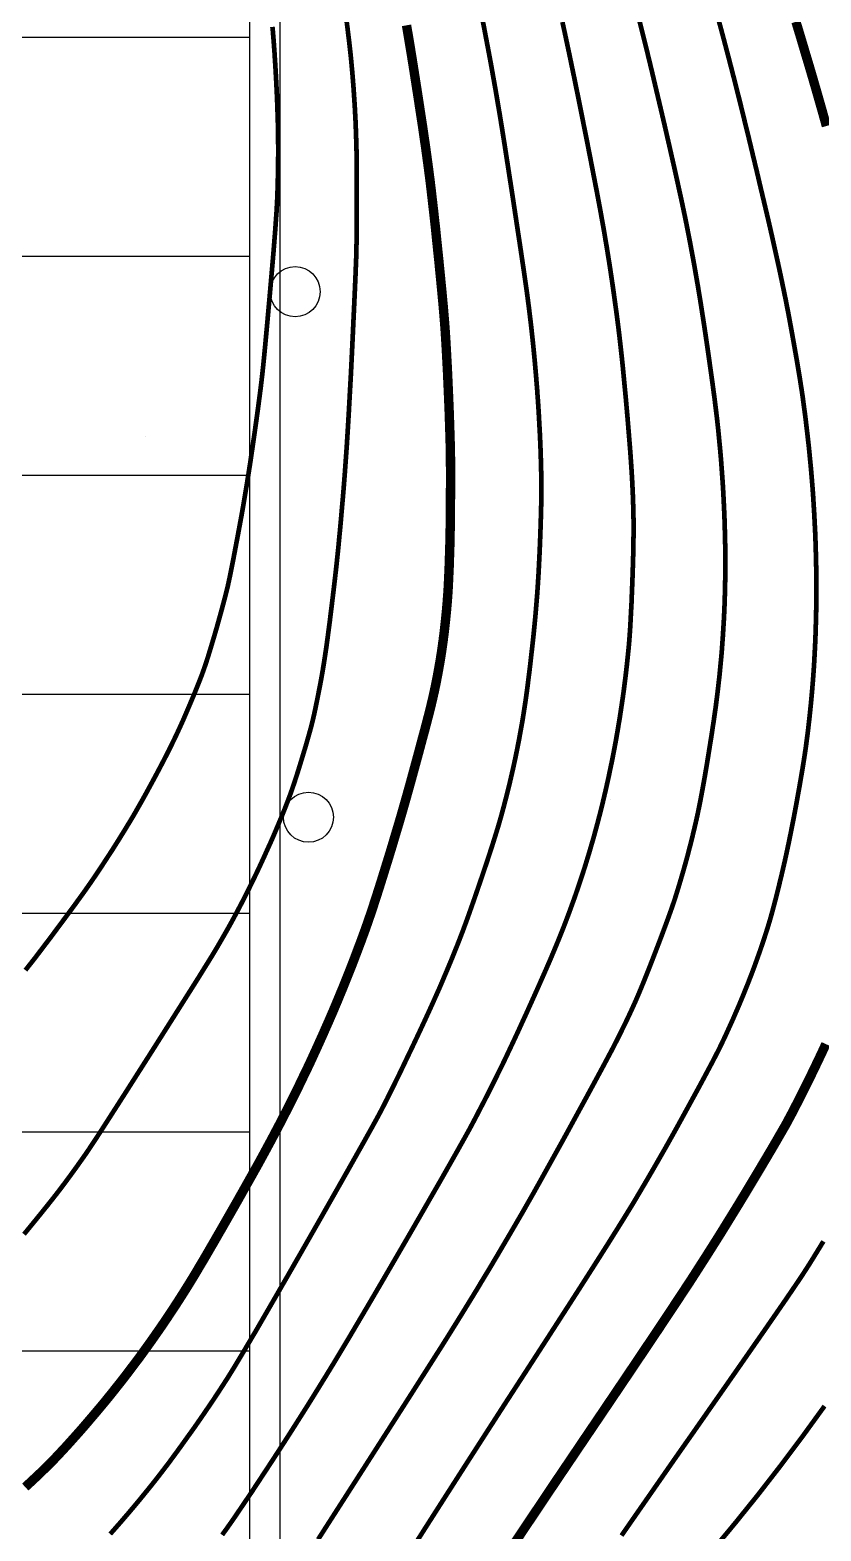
# Model space of a CAD drawing. Extents: x 36524600 to 36525730, y 2746759 to 2747713.
# Drawn here: x 36525143.26 to 36525155.9, y 2747296.35 to 2747320.34 of the extents above; entities that cross this region are included whole.
import ezdxf

# ---------------------------------------------------------------- set-up
doc = ezdxf.new("R2010")
doc.units = 0
doc.header["$LTSCALE"] = 1000
doc.header["$MEASUREMENT"] = 0
for name, color, linetype in [('DGX', 251, 'Continuous'), ('DMTZ', 3, 'Continuous'), ('PUB_TAB', 7, 'Continuous'), ('ZBTZ', 3, 'Continuous')]:
    doc.layers.add(name, color=color, linetype=linetype)
doc.linetypes.add('10421', pattern='A,2,[150,AAA.SHX,S=0.5,R=0,X=0,Y=0.5],1e-11', length=2)
doc.linetypes.add('1161', pattern='A,0,[149,AAA.SHX,S=0.15,R=0,X=0,Y=0],-1.6', length=1.6)

# ---------------------------------------------------------------- blocks, each defined once
blk = doc.blocks.new('dxt')
at = {"color": 253, "elevation": 205.975}
blk.add_lwpolyline([(36524871.752, 2747471.477), (36525147.251, 2747471.477), (36525147.251, 2747245.683), (36524871.752, 2747245.683)], close=True, dxfattribs=at)
at = {"layer": 'DGX', "color": 253, "linetype": 'Continuous', "flags": 128}
for points, const_width in [([(36525155.958, 2747298.347), (36525155.61, 2747297.867), (36525155.256, 2747297.395), (36525154.896, 2747296.931), (36525154.529, 2747296.476), (36525154.157, 2747296.028)], 0.075), ([(36525152.712, 2747296.277), (36525152.89, 2747296.534), (36525153.093, 2747296.826), (36525153.321, 2747297.154), (36525153.574, 2747297.518), (36525153.853, 2747297.916), (36525154.156, 2747298.35), (36525154.456, 2747298.779), (36525154.724, 2747299.164), (36525154.96, 2747299.503), (36525155.163, 2747299.796), (36525155.335, 2747300.045), (36525155.474, 2747300.249), (36525155.581, 2747300.408), (36525155.655, 2747300.521), (36525155.717, 2747300.618), (36525155.785, 2747300.727), (36525155.859, 2747300.848), (36525155.94, 2747300.98)], 0.075), ([(36525150.994, 2747296.142), (36525151.085, 2747296.28), (36525151.177, 2747296.419), (36525151.28, 2747296.572), (36525151.404, 2747296.757), (36525151.549, 2747296.974), (36525151.715, 2747297.221), (36525151.903, 2747297.499), (36525152.112, 2747297.809), (36525152.342, 2747298.149), (36525152.593, 2747298.521), (36525152.845, 2747298.895), (36525153.078, 2747299.242), (36525153.292, 2747299.561), (36525153.487, 2747299.854), (36525153.662, 2747300.119), (36525153.819, 2747300.357), (36525153.955, 2747300.569), (36525154.073, 2747300.753), (36525154.18, 2747300.922), (36525154.284, 2747301.087), (36525154.385, 2747301.25), (36525154.483, 2747301.409), (36525154.579, 2747301.565), (36525154.672, 2747301.718), (36525154.762, 2747301.867), (36525154.85, 2747302.014), (36525154.933, 2747302.153), (36525155.009, 2747302.281), (36525155.079, 2747302.399), (36525155.142, 2747302.506), (36525155.198, 2747302.602), (36525155.247, 2747302.688), (36525155.29, 2747302.762), (36525155.327, 2747302.826), (36525155.362, 2747302.889), (36525155.399, 2747302.959), (36525155.441, 2747303.037), (36525155.485, 2747303.122), (36525155.533, 2747303.216), (36525155.584, 2747303.317), (36525155.639, 2747303.426), (36525155.697, 2747303.542), (36525155.754, 2747303.659), (36525155.807, 2747303.769), (36525155.856, 2747303.871), (36525155.901, 2747303.966), (36525155.942, 2747304.053), (36525155.979, 2747304.134)], 0.15), ([(36525155.988, 2747318.81), (36525155.941, 2747318.978), (36525155.89, 2747319.159), (36525155.835, 2747319.351), (36525155.776, 2747319.554), (36525155.713, 2747319.769), (36525155.645, 2747319.996), (36525155.574, 2747320.235), (36525155.501, 2747320.476)], 0.15), ([(36525149.231, 2747295.855), (36525149.551, 2747296.36), (36525149.874, 2747296.866), (36525150.198, 2747297.372), (36525150.525, 2747297.881), (36525150.853, 2747298.39), (36525151.184, 2747298.9), (36525151.501, 2747299.39), (36525151.789, 2747299.836), (36525152.049, 2747300.24), (36525152.279, 2747300.6), (36525152.481, 2747300.918), (36525152.653, 2747301.192), (36525152.797, 2747301.424), (36525152.912, 2747301.612), (36525153.012, 2747301.781), (36525153.114, 2747301.954), (36525153.217, 2747302.131), (36525153.321, 2747302.312), (36525153.427, 2747302.497), (36525153.533, 2747302.686), (36525153.64, 2747302.879), (36525153.748, 2747303.076), (36525153.852, 2747303.266), (36525153.946, 2747303.438), (36525154.03, 2747303.594), (36525154.103, 2747303.731), (36525154.167, 2747303.851), (36525154.22, 2747303.954), (36525154.264, 2747304.039), (36525154.297, 2747304.107), (36525154.325, 2747304.165), (36525154.353, 2747304.224), (36525154.381, 2747304.283), (36525154.408, 2747304.343), (36525154.435, 2747304.402), (36525154.462, 2747304.462), (36525154.489, 2747304.521), (36525154.515, 2747304.581), (36525154.541, 2747304.641), (36525154.567, 2747304.701), (36525154.593, 2747304.761), (36525154.618, 2747304.821), (36525154.643, 2747304.881), (36525154.668, 2747304.942), (36525154.692, 2747305.002), (36525154.717, 2747305.063), (36525154.741, 2747305.123), (36525154.764, 2747305.184), (36525154.788, 2747305.245), (36525154.811, 2747305.306), (36525154.834, 2747305.367), (36525154.856, 2747305.428), (36525154.878, 2747305.49), (36525154.9, 2747305.551), (36525154.922, 2747305.613), (36525154.943, 2747305.674), (36525154.964, 2747305.736), (36525154.985, 2747305.798), (36525155.005, 2747305.86), (36525155.025, 2747305.922), (36525155.045, 2747305.984), (36525155.064, 2747306.047), (36525155.084, 2747306.113), (36525155.105, 2747306.187), (36525155.128, 2747306.27), (36525155.152, 2747306.361), (36525155.178, 2747306.459), (36525155.205, 2747306.566), (36525155.233, 2747306.681), (36525155.263, 2747306.803), (36525155.293, 2747306.932), (36525155.324, 2747307.066), (36525155.354, 2747307.203), (36525155.384, 2747307.345), (36525155.414, 2747307.491), (36525155.444, 2747307.642), (36525155.474, 2747307.796), (36525155.504, 2747307.956), (36525155.532, 2747308.113), (36525155.559, 2747308.262), (36525155.583, 2747308.403), (36525155.606, 2747308.537), (36525155.626, 2747308.662), (36525155.644, 2747308.779), (36525155.66, 2747308.888), (36525155.673, 2747308.99), (36525155.686, 2747309.087), (36525155.698, 2747309.184), (36525155.709, 2747309.282), (36525155.72, 2747309.379), (36525155.73, 2747309.477), (36525155.74, 2747309.574), (36525155.749, 2747309.672), (36525155.758, 2747309.769), (36525155.766, 2747309.867), (36525155.774, 2747309.965), (36525155.781, 2747310.063), (36525155.788, 2747310.161), (36525155.794, 2747310.258), (36525155.799, 2747310.356), (36525155.804, 2747310.454), (36525155.809, 2747310.552), (36525155.813, 2747310.65), (36525155.816, 2747310.748), (36525155.819, 2747310.846), (36525155.822, 2747310.945), (36525155.824, 2747311.043), (36525155.825, 2747311.141), (36525155.826, 2747311.24), (36525155.827, 2747311.338), (36525155.827, 2747311.436), (36525155.827, 2747311.535), (36525155.826, 2747311.633), (36525155.825, 2747311.731), (36525155.823, 2747311.83), (36525155.821, 2747311.928), (36525155.818, 2747312.026), (36525155.815, 2747312.124), (36525155.812, 2747312.222), (36525155.808, 2747312.32), (36525155.803, 2747312.418), (36525155.798, 2747312.516), (36525155.793, 2747312.614), (36525155.787, 2747312.712), (36525155.781, 2747312.809), (36525155.775, 2747312.907), (36525155.768, 2747313.005), (36525155.76, 2747313.103), (36525155.752, 2747313.201), (36525155.744, 2747313.298), (36525155.735, 2747313.396), (36525155.725, 2747313.494), (36525155.716, 2747313.591), (36525155.706, 2747313.689), (36525155.695, 2747313.786), (36525155.684, 2747313.884), (36525155.672, 2747313.981), (36525155.661, 2747314.079), (36525155.649, 2747314.176), (36525155.636, 2747314.273), (36525155.623, 2747314.37), (36525155.61, 2747314.468), (36525155.595, 2747314.571), (36525155.577, 2747314.686), (36525155.557, 2747314.813), (36525155.534, 2747314.952), (36525155.508, 2747315.104), (36525155.479, 2747315.267), (36525155.448, 2747315.442), (36525155.414, 2747315.629), (36525155.377, 2747315.828), (36525155.336, 2747316.038), (36525155.29, 2747316.26), (36525155.241, 2747316.494), (36525155.187, 2747316.739), (36525155.13, 2747316.996), (36525155.069, 2747317.264), (36525155.003, 2747317.544), (36525154.937, 2747317.821), (36525154.876, 2747318.082), (36525154.817, 2747318.326), (36525154.763, 2747318.553), (36525154.712, 2747318.763), (36525154.664, 2747318.956), (36525154.621, 2747319.133), (36525154.581, 2747319.293), (36525154.543, 2747319.444), (36525154.504, 2747319.596), (36525154.465, 2747319.747), (36525154.426, 2747319.898), (36525154.386, 2747320.049), (36525154.346, 2747320.201), (36525154.306, 2747320.351), (36525154.265, 2747320.502)], 0.075), ([(36525147.861, 2747296.215), (36525148.201, 2747296.745), (36525148.543, 2747297.278), (36525148.849, 2747297.756), (36525149.12, 2747298.179), (36525149.356, 2747298.548), (36525149.556, 2747298.862), (36525149.721, 2747299.121), (36525149.851, 2747299.325), (36525149.945, 2747299.475), (36525150.021, 2747299.597), (36525150.097, 2747299.719), (36525150.173, 2747299.842), (36525150.248, 2747299.964), (36525150.324, 2747300.087), (36525150.399, 2747300.21), (36525150.473, 2747300.334), (36525150.548, 2747300.457), (36525150.622, 2747300.58), (36525150.696, 2747300.704), (36525150.769, 2747300.828), (36525150.842, 2747300.952), (36525150.915, 2747301.076), (36525150.988, 2747301.201), (36525151.06, 2747301.325), (36525151.133, 2747301.45), (36525151.208, 2747301.582), (36525151.291, 2747301.727), (36525151.38, 2747301.886), (36525151.477, 2747302.06), (36525151.581, 2747302.247), (36525151.692, 2747302.447), (36525151.811, 2747302.662), (36525151.936, 2747302.891), (36525152.059, 2747303.116), (36525152.171, 2747303.321), (36525152.271, 2747303.505), (36525152.36, 2747303.67), (36525152.437, 2747303.813), (36525152.503, 2747303.937), (36525152.558, 2747304.04), (36525152.601, 2747304.123), (36525152.638, 2747304.196), (36525152.675, 2747304.269), (36525152.711, 2747304.342), (36525152.747, 2747304.416), (36525152.783, 2747304.489), (36525152.818, 2747304.563), (36525152.853, 2747304.637), (36525152.887, 2747304.711), (36525152.923, 2747304.79), (36525152.962, 2747304.879), (36525153.004, 2747304.978), (36525153.049, 2747305.087), (36525153.097, 2747305.205), (36525153.148, 2747305.333), (36525153.202, 2747305.471), (36525153.259, 2747305.619), (36525153.316, 2747305.767), (36525153.368, 2747305.905), (36525153.416, 2747306.034), (36525153.46, 2747306.154), (36525153.5, 2747306.265), (36525153.535, 2747306.366), (36525153.566, 2747306.458), (36525153.592, 2747306.541), (36525153.616, 2747306.619), (36525153.64, 2747306.697), (36525153.663, 2747306.776), (36525153.686, 2747306.854), (36525153.709, 2747306.933), (36525153.731, 2747307.012), (36525153.753, 2747307.09), (36525153.774, 2747307.169), (36525153.794, 2747307.248), (36525153.815, 2747307.328), (36525153.835, 2747307.407), (36525153.854, 2747307.486), (36525153.873, 2747307.566), (36525153.892, 2747307.645), (36525153.91, 2747307.725), (36525153.928, 2747307.805), (36525153.945, 2747307.889), (36525153.964, 2747307.98), (36525153.983, 2747308.08), (36525154.003, 2747308.187), (36525154.024, 2747308.302), (36525154.046, 2747308.425), (36525154.068, 2747308.555), (36525154.091, 2747308.694), (36525154.113, 2747308.832), (36525154.134, 2747308.963), (36525154.154, 2747309.087), (36525154.171, 2747309.203), (36525154.188, 2747309.312), (36525154.202, 2747309.414), (36525154.216, 2747309.508), (36525154.227, 2747309.595), (36525154.238, 2747309.678), (36525154.248, 2747309.761), (36525154.258, 2747309.844), (36525154.267, 2747309.927), (36525154.277, 2747310.01), (36525154.285, 2747310.093), (36525154.293, 2747310.177), (36525154.301, 2747310.26), (36525154.309, 2747310.343), (36525154.316, 2747310.427), (36525154.322, 2747310.51), (36525154.328, 2747310.594), (36525154.334, 2747310.677), (36525154.339, 2747310.761), (36525154.344, 2747310.844), (36525154.349, 2747310.928), (36525154.353, 2747311.011), (36525154.357, 2747311.095), (36525154.36, 2747311.179), (36525154.363, 2747311.262), (36525154.365, 2747311.346), (36525154.367, 2747311.43), (36525154.369, 2747311.513), (36525154.37, 2747311.597), (36525154.371, 2747311.681), (36525154.371, 2747311.764), (36525154.371, 2747311.848), (36525154.371, 2747311.932), (36525154.371, 2747312.015), (36525154.37, 2747312.099), (36525154.368, 2747312.183), (36525154.366, 2747312.267), (36525154.364, 2747312.35), (36525154.362, 2747312.434), (36525154.359, 2747312.518), (36525154.356, 2747312.601), (36525154.352, 2747312.685), (36525154.348, 2747312.769), (36525154.344, 2747312.852), (36525154.34, 2747312.936), (36525154.335, 2747313.02), (36525154.33, 2747313.103), (36525154.324, 2747313.187), (36525154.318, 2747313.27), (36525154.312, 2747313.354), (36525154.306, 2747313.437), (36525154.299, 2747313.521), (36525154.292, 2747313.604), (36525154.284, 2747313.688), (36525154.276, 2747313.771), (36525154.268, 2747313.854), (36525154.26, 2747313.938), (36525154.251, 2747314.021), (36525154.242, 2747314.104), (36525154.232, 2747314.188), (36525154.222, 2747314.271), (36525154.211, 2747314.359), (36525154.199, 2747314.458), (36525154.184, 2747314.567), (36525154.168, 2747314.686), (36525154.15, 2747314.816), (36525154.13, 2747314.956), (36525154.109, 2747315.106), (36525154.086, 2747315.267), (36525154.062, 2747315.43), (36525154.039, 2747315.585), (36525154.016, 2747315.734), (36525153.994, 2747315.875), (36525153.973, 2747316.01), (36525153.952, 2747316.137), (36525153.932, 2747316.258), (36525153.912, 2747316.372), (36525153.893, 2747316.482), (36525153.874, 2747316.592), (36525153.854, 2747316.702), (36525153.833, 2747316.812), (36525153.813, 2747316.921), (36525153.792, 2747317.031), (36525153.77, 2747317.141), (36525153.749, 2747317.251), (36525153.725, 2747317.368), (36525153.697, 2747317.5), (36525153.666, 2747317.647), (36525153.63, 2747317.809), (36525153.591, 2747317.987), (36525153.548, 2747318.179), (36525153.501, 2747318.386), (36525153.45, 2747318.609), (36525153.398, 2747318.835), (36525153.347, 2747319.053), (36525153.297, 2747319.264), (36525153.249, 2747319.467), (36525153.203, 2747319.663), (36525153.158, 2747319.85), (36525153.114, 2747320.031), (36525153.071, 2747320.203), (36525153.029, 2747320.372), (36525152.987, 2747320.54)], 0.075), ([(36525146.327, 2747296.287), (36525146.395, 2747296.381), (36525146.455, 2747296.466), (36525146.514, 2747296.551), (36525146.58, 2747296.648), (36525146.653, 2747296.756), (36525146.733, 2747296.874), (36525146.82, 2747297.004), (36525146.913, 2747297.146), (36525147.013, 2747297.298), (36525147.12, 2747297.461), (36525147.23, 2747297.63), (36525147.339, 2747297.799), (36525147.447, 2747297.968), (36525147.555, 2747298.138), (36525147.662, 2747298.307), (36525147.769, 2747298.477), (36525147.874, 2747298.647), (36525147.979, 2747298.817), (36525148.091, 2747299), (36525148.216, 2747299.208), (36525148.356, 2747299.441), (36525148.509, 2747299.7), (36525148.677, 2747299.984), (36525148.858, 2747300.293), (36525149.053, 2747300.628), (36525149.263, 2747300.989), (36525149.469, 2747301.345), (36525149.654, 2747301.667), (36525149.82, 2747301.955), (36525149.965, 2747302.21), (36525150.09, 2747302.431), (36525150.195, 2747302.618), (36525150.28, 2747302.771), (36525150.344, 2747302.891), (36525150.398, 2747302.994), (36525150.451, 2747303.097), (36525150.505, 2747303.2), (36525150.558, 2747303.303), (36525150.61, 2747303.407), (36525150.662, 2747303.511), (36525150.714, 2747303.615), (36525150.765, 2747303.719), (36525150.818, 2747303.826), (36525150.873, 2747303.941), (36525150.93, 2747304.062), (36525150.99, 2747304.189), (36525151.053, 2747304.324), (36525151.117, 2747304.465), (36525151.185, 2747304.612), (36525151.255, 2747304.767), (36525151.324, 2747304.92), (36525151.388, 2747305.063), (36525151.447, 2747305.197), (36525151.502, 2747305.321), (36525151.552, 2747305.436), (36525151.597, 2747305.541), (36525151.637, 2747305.636), (36525151.673, 2747305.722), (36525151.706, 2747305.803), (36525151.739, 2747305.884), (36525151.771, 2747305.965), (36525151.803, 2747306.047), (36525151.834, 2747306.128), (36525151.865, 2747306.21), (36525151.895, 2747306.292), (36525151.925, 2747306.374), (36525151.955, 2747306.457), (36525151.984, 2747306.539), (36525152.012, 2747306.622), (36525152.04, 2747306.705), (36525152.068, 2747306.788), (36525152.095, 2747306.871), (36525152.122, 2747306.954), (36525152.148, 2747307.038), (36525152.173, 2747307.121), (36525152.199, 2747307.205), (36525152.223, 2747307.289), (36525152.248, 2747307.373), (36525152.272, 2747307.457), (36525152.295, 2747307.542), (36525152.318, 2747307.626), (36525152.34, 2747307.711), (36525152.362, 2747307.795), (36525152.384, 2747307.88), (36525152.405, 2747307.965), (36525152.425, 2747308.05), (36525152.445, 2747308.135), (36525152.465, 2747308.22), (36525152.484, 2747308.306), (36525152.503, 2747308.391), (36525152.521, 2747308.477), (36525152.539, 2747308.563), (36525152.557, 2747308.648), (36525152.574, 2747308.734), (36525152.591, 2747308.82), (36525152.607, 2747308.906), (36525152.623, 2747308.992), (36525152.638, 2747309.078), (36525152.653, 2747309.165), (36525152.667, 2747309.251), (36525152.682, 2747309.337), (36525152.695, 2747309.424), (36525152.708, 2747309.51), (36525152.721, 2747309.597), (36525152.734, 2747309.684), (36525152.746, 2747309.77), (36525152.757, 2747309.857), (36525152.768, 2747309.944), (36525152.779, 2747310.031), (36525152.789, 2747310.118), (36525152.799, 2747310.205), (36525152.808, 2747310.292), (36525152.817, 2747310.379), (36525152.826, 2747310.466), (36525152.834, 2747310.558), (36525152.842, 2747310.662), (36525152.85, 2747310.777), (36525152.857, 2747310.903), (36525152.864, 2747311.04), (36525152.872, 2747311.187), (36525152.878, 2747311.346), (36525152.885, 2747311.516), (36525152.891, 2747311.686), (36525152.896, 2747311.845), (36525152.9, 2747311.993), (36525152.902, 2747312.13), (36525152.904, 2747312.256), (36525152.905, 2747312.371), (36525152.905, 2747312.476), (36525152.903, 2747312.569), (36525152.901, 2747312.656), (36525152.899, 2747312.744), (36525152.896, 2747312.832), (36525152.893, 2747312.919), (36525152.889, 2747313.007), (36525152.885, 2747313.094), (36525152.88, 2747313.182), (36525152.875, 2747313.269), (36525152.869, 2747313.362), (36525152.862, 2747313.466), (36525152.854, 2747313.581), (36525152.844, 2747313.707), (36525152.833, 2747313.843), (36525152.821, 2747313.99), (36525152.808, 2747314.149), (36525152.793, 2747314.318), (36525152.778, 2747314.488), (36525152.762, 2747314.652), (36525152.747, 2747314.808), (36525152.733, 2747314.957), (36525152.718, 2747315.099), (36525152.703, 2747315.233), (36525152.689, 2747315.36), (36525152.675, 2747315.48), (36525152.661, 2747315.596), (36525152.646, 2747315.712), (36525152.631, 2747315.828), (36525152.615, 2747315.943), (36525152.599, 2747316.059), (36525152.583, 2747316.175), (36525152.566, 2747316.291), (36525152.549, 2747316.406), (36525152.532, 2747316.522), (36525152.514, 2747316.637), (36525152.495, 2747316.753), (36525152.477, 2747316.868), (36525152.457, 2747316.983), (36525152.438, 2747317.099), (36525152.418, 2747317.214), (36525152.397, 2747317.329), (36525152.375, 2747317.453), (36525152.348, 2747317.596), (36525152.318, 2747317.757), (36525152.283, 2747317.936), (36525152.245, 2747318.133), (36525152.203, 2747318.349), (36525152.157, 2747318.584), (36525152.106, 2747318.837), (36525152.056, 2747319.091), (36525152.007, 2747319.332), (36525151.961, 2747319.558), (36525151.917, 2747319.77), (36525151.876, 2747319.967), (36525151.837, 2747320.15), (36525151.801, 2747320.319), (36525151.767, 2747320.473)], 0.075), ([(36525144.538, 2747296.301), (36525144.572, 2747296.34), (36525144.61, 2747296.383), (36525144.652, 2747296.431), (36525144.696, 2747296.481), (36525144.739, 2747296.531), (36525144.783, 2747296.582), (36525144.826, 2747296.632), (36525144.869, 2747296.683), (36525144.912, 2747296.734), (36525144.955, 2747296.785), (36525144.997, 2747296.836), (36525145.039, 2747296.887), (36525145.081, 2747296.939), (36525145.123, 2747296.99), (36525145.165, 2747297.042), (36525145.207, 2747297.094), (36525145.248, 2747297.146), (36525145.289, 2747297.198), (36525145.33, 2747297.251), (36525145.373, 2747297.307), (36525145.421, 2747297.37), (36525145.474, 2747297.439), (36525145.53, 2747297.516), (36525145.592, 2747297.6), (36525145.658, 2747297.691), (36525145.728, 2747297.789), (36525145.803, 2747297.893), (36525145.881, 2747298.002), (36525145.957, 2747298.111), (36525146.032, 2747298.22), (36525146.107, 2747298.33), (36525146.182, 2747298.44), (36525146.255, 2747298.551), (36525146.328, 2747298.663), (36525146.4, 2747298.774), (36525146.483, 2747298.907), (36525146.588, 2747299.08), (36525146.716, 2747299.295), (36525146.867, 2747299.55), (36525147.039, 2747299.847), (36525147.234, 2747300.184), (36525147.452, 2747300.563), (36525147.692, 2747300.982), (36525147.93, 2747301.399), (36525148.142, 2747301.772), (36525148.328, 2747302.1), (36525148.488, 2747302.384), (36525148.622, 2747302.622), (36525148.73, 2747302.816), (36525148.812, 2747302.965), (36525148.868, 2747303.07), (36525148.913, 2747303.157), (36525148.963, 2747303.255), (36525149.017, 2747303.364), (36525149.076, 2747303.483), (36525149.14, 2747303.613), (36525149.208, 2747303.754), (36525149.28, 2747303.905), (36525149.358, 2747304.067), (36525149.435, 2747304.23), (36525149.507, 2747304.383), (36525149.574, 2747304.527), (36525149.636, 2747304.662), (36525149.693, 2747304.787), (36525149.745, 2747304.904), (36525149.793, 2747305.01), (36525149.835, 2747305.108), (36525149.874, 2747305.2), (36525149.912, 2747305.29), (36525149.949, 2747305.378), (36525149.985, 2747305.464), (36525150.02, 2747305.549), (36525150.053, 2747305.632), (36525150.086, 2747305.713), (36525150.117, 2747305.793), (36525150.149, 2747305.876), (36525150.185, 2747305.97), (36525150.223, 2747306.073), (36525150.264, 2747306.187), (36525150.308, 2747306.311), (36525150.355, 2747306.445), (36525150.405, 2747306.59), (36525150.458, 2747306.744), (36525150.51, 2747306.898), (36525150.559, 2747307.043), (36525150.603, 2747307.178), (36525150.644, 2747307.303), (36525150.68, 2747307.418), (36525150.713, 2747307.524), (36525150.742, 2747307.619), (36525150.767, 2747307.705), (36525150.79, 2747307.786), (36525150.812, 2747307.867), (36525150.834, 2747307.948), (36525150.855, 2747308.03), (36525150.876, 2747308.111), (36525150.897, 2747308.193), (36525150.917, 2747308.274), (36525150.936, 2747308.356), (36525150.955, 2747308.438), (36525150.974, 2747308.52), (36525150.992, 2747308.602), (36525151.01, 2747308.684), (36525151.027, 2747308.767), (36525151.044, 2747308.849), (36525151.06, 2747308.932), (36525151.076, 2747309.014), (36525151.091, 2747309.097), (36525151.106, 2747309.18), (36525151.121, 2747309.262), (36525151.135, 2747309.345), (36525151.148, 2747309.428), (36525151.161, 2747309.511), (36525151.174, 2747309.595), (36525151.186, 2747309.678), (36525151.198, 2747309.766), (36525151.211, 2747309.863), (36525151.224, 2747309.971), (36525151.239, 2747310.087), (36525151.254, 2747310.213), (36525151.269, 2747310.349), (36525151.286, 2747310.494), (36525151.303, 2747310.649), (36525151.319, 2747310.81), (36525151.335, 2747310.974), (36525151.349, 2747311.142), (36525151.363, 2747311.312), (36525151.375, 2747311.485), (36525151.386, 2747311.662), (36525151.395, 2747311.841), (36525151.404, 2747312.024), (36525151.411, 2747312.202), (36525151.417, 2747312.369), (36525151.422, 2747312.525), (36525151.426, 2747312.669), (36525151.429, 2747312.801), (36525151.431, 2747312.922), (36525151.431, 2747313.031), (36525151.43, 2747313.129), (36525151.429, 2747313.221), (36525151.427, 2747313.314), (36525151.425, 2747313.406), (36525151.422, 2747313.498), (36525151.419, 2747313.59), (36525151.416, 2747313.682), (36525151.412, 2747313.774), (36525151.408, 2747313.867), (36525151.403, 2747313.959), (36525151.398, 2747314.051), (36525151.393, 2747314.143), (36525151.388, 2747314.235), (36525151.382, 2747314.327), (36525151.376, 2747314.419), (36525151.369, 2747314.511), (36525151.363, 2747314.603), (36525151.355, 2747314.695), (36525151.348, 2747314.787), (36525151.34, 2747314.879), (36525151.332, 2747314.971), (36525151.324, 2747315.063), (36525151.315, 2747315.155), (36525151.306, 2747315.246), (36525151.297, 2747315.338), (36525151.287, 2747315.43), (36525151.277, 2747315.522), (36525151.267, 2747315.613), (36525151.256, 2747315.705), (36525151.245, 2747315.796), (36525151.234, 2747315.888), (36525151.222, 2747315.98), (36525151.21, 2747316.071), (36525151.196, 2747316.176), (36525151.177, 2747316.309), (36525151.154, 2747316.47), (36525151.126, 2747316.658), (36525151.094, 2747316.873), (36525151.057, 2747317.116), (36525151.016, 2747317.387), (36525150.971, 2747317.686), (36525150.924, 2747317.988), (36525150.88, 2747318.272), (36525150.839, 2747318.536), (36525150.8, 2747318.781), (36525150.763, 2747319.007), (36525150.728, 2747319.213), (36525150.696, 2747319.401), (36525150.666, 2747319.569), (36525150.638, 2747319.727), (36525150.609, 2747319.886), (36525150.579, 2747320.044), (36525150.549, 2747320.202), (36525150.519, 2747320.361), (36525150.488, 2747320.519)], 0.075), ([(36525143.179, 2747297.052), (36525143.238, 2747297.106), (36525143.297, 2747297.161), (36525143.356, 2747297.216), (36525143.415, 2747297.272), (36525143.472, 2747297.328), (36525143.53, 2747297.385), (36525143.588, 2747297.443), (36525143.649, 2747297.505), (36525143.711, 2747297.57), (36525143.775, 2747297.639), (36525143.842, 2747297.711), (36525143.91, 2747297.787), (36525143.981, 2747297.866), (36525144.054, 2747297.948), (36525144.127, 2747298.032), (36525144.198, 2747298.115), (36525144.267, 2747298.196), (36525144.335, 2747298.276), (36525144.401, 2747298.355), (36525144.466, 2747298.433), (36525144.528, 2747298.51), (36525144.589, 2747298.586), (36525144.649, 2747298.662), (36525144.709, 2747298.737), (36525144.768, 2747298.813), (36525144.827, 2747298.89), (36525144.885, 2747298.967), (36525144.943, 2747299.044), (36525145.001, 2747299.121), (36525145.058, 2747299.199), (36525145.114, 2747299.277), (36525145.17, 2747299.355), (36525145.226, 2747299.434), (36525145.281, 2747299.513), (36525145.336, 2747299.592), (36525145.391, 2747299.672), (36525145.445, 2747299.752), (36525145.498, 2747299.832), (36525145.551, 2747299.912), (36525145.604, 2747299.993), (36525145.656, 2747300.074), (36525145.708, 2747300.156), (36525145.759, 2747300.237), (36525145.81, 2747300.319), (36525145.86, 2747300.401), (36525145.91, 2747300.484), (36525145.961, 2747300.57), (36525146.017, 2747300.664), (36525146.077, 2747300.766), (36525146.14, 2747300.875), (36525146.208, 2747300.991), (36525146.279, 2747301.115), (36525146.355, 2747301.247), (36525146.434, 2747301.386), (36525146.514, 2747301.525), (36525146.589, 2747301.657), (36525146.66, 2747301.783), (36525146.727, 2747301.902), (36525146.79, 2747302.014), (36525146.849, 2747302.119), (36525146.904, 2747302.217), (36525146.954, 2747302.309), (36525147.002, 2747302.397), (36525147.05, 2747302.486), (36525147.098, 2747302.574), (36525147.145, 2747302.663), (36525147.192, 2747302.752), (36525147.239, 2747302.841), (36525147.285, 2747302.93), (36525147.331, 2747303.02), (36525147.377, 2747303.109), (36525147.422, 2747303.199), (36525147.467, 2747303.289), (36525147.512, 2747303.379), (36525147.556, 2747303.469), (36525147.6, 2747303.56), (36525147.643, 2747303.651), (36525147.687, 2747303.741), (36525147.73, 2747303.832), (36525147.772, 2747303.923), (36525147.814, 2747304.015), (36525147.856, 2747304.106), (36525147.897, 2747304.198), (36525147.939, 2747304.29), (36525147.979, 2747304.382), (36525148.02, 2747304.474), (36525148.06, 2747304.566), (36525148.1, 2747304.658), (36525148.139, 2747304.751), (36525148.178, 2747304.843), (36525148.216, 2747304.936), (36525148.255, 2747305.029), (36525148.292, 2747305.122), (36525148.33, 2747305.216), (36525148.367, 2747305.309), (36525148.404, 2747305.403), (36525148.44, 2747305.497), (36525148.476, 2747305.591), (36525148.511, 2747305.685), (36525148.547, 2747305.779), (36525148.581, 2747305.873), (36525148.616, 2747305.968), (36525148.651, 2747306.068), (36525148.69, 2747306.181), (36525148.732, 2747306.306), (36525148.777, 2747306.444), (36525148.825, 2747306.593), (36525148.876, 2747306.755), (36525148.93, 2747306.929), (36525148.988, 2747307.115), (36525149.046, 2747307.306), (36525149.102, 2747307.495), (36525149.158, 2747307.682), (36525149.212, 2747307.867), (36525149.264, 2747308.05), (36525149.315, 2747308.231), (36525149.364, 2747308.409), (36525149.412, 2747308.586), (36525149.458, 2747308.753), (36525149.498, 2747308.904), (36525149.534, 2747309.038), (36525149.566, 2747309.156), (36525149.593, 2747309.258), (36525149.615, 2747309.343), (36525149.633, 2747309.412), (36525149.646, 2747309.464), (36525149.657, 2747309.508), (36525149.668, 2747309.552), (36525149.678, 2747309.597), (36525149.689, 2747309.641), (36525149.699, 2747309.685), (36525149.709, 2747309.73), (36525149.719, 2747309.774), (36525149.728, 2747309.819), (36525149.738, 2747309.863), (36525149.747, 2747309.908), (36525149.756, 2747309.952), (36525149.764, 2747309.997), (36525149.773, 2747310.042), (36525149.781, 2747310.087), (36525149.789, 2747310.131), (36525149.797, 2747310.176), (36525149.805, 2747310.221), (36525149.813, 2747310.266), (36525149.82, 2747310.311), (36525149.827, 2747310.356), (36525149.834, 2747310.401), (36525149.841, 2747310.446), (36525149.847, 2747310.491), (36525149.853, 2747310.536), (36525149.86, 2747310.581), (36525149.865, 2747310.626), (36525149.871, 2747310.671), (36525149.877, 2747310.717), (36525149.882, 2747310.762), (36525149.887, 2747310.807), (36525149.892, 2747310.852), (36525149.897, 2747310.898), (36525149.902, 2747310.943), (36525149.906, 2747310.988), (36525149.911, 2747311.034), (36525149.915, 2747311.079), (36525149.919, 2747311.124), (36525149.923, 2747311.17), (36525149.927, 2747311.215), (36525149.93, 2747311.261), (36525149.934, 2747311.309), (36525149.937, 2747311.363), (36525149.941, 2747311.422), (36525149.944, 2747311.488), (36525149.948, 2747311.559), (36525149.951, 2747311.636), (36525149.955, 2747311.718), (36525149.958, 2747311.806), (36525149.961, 2747311.898), (36525149.964, 2747311.992), (36525149.967, 2747312.087), (36525149.969, 2747312.183), (36525149.971, 2747312.281), (36525149.973, 2747312.381), (36525149.974, 2747312.483), (36525149.976, 2747312.586), (36525149.977, 2747312.689), (36525149.977, 2747312.791), (36525149.978, 2747312.893), (36525149.978, 2747312.994), (36525149.979, 2747313.094), (36525149.979, 2747313.194), (36525149.979, 2747313.292), (36525149.978, 2747313.39), (36525149.978, 2747313.493), (36525149.976, 2747313.609), (36525149.973, 2747313.737), (36525149.969, 2747313.877), (36525149.964, 2747314.029), (36525149.959, 2747314.193), (36525149.952, 2747314.369), (36525149.944, 2747314.558), (36525149.936, 2747314.746), (36525149.928, 2747314.923), (36525149.919, 2747315.087), (36525149.911, 2747315.239), (36525149.903, 2747315.378), (36525149.895, 2747315.506), (36525149.887, 2747315.621), (36525149.879, 2747315.724), (36525149.87, 2747315.827), (36525149.861, 2747315.939), (36525149.849, 2747316.061), (36525149.837, 2747316.194), (36525149.823, 2747316.336), (36525149.808, 2747316.489), (36525149.792, 2747316.652), (36525149.774, 2747316.824), (36525149.756, 2747316.999), (36525149.739, 2747317.167), (36525149.721, 2747317.328), (36525149.704, 2747317.482), (36525149.687, 2747317.629), (36525149.671, 2747317.77), (36525149.655, 2747317.904), (36525149.639, 2747318.031), (36525149.622, 2747318.162), (36525149.602, 2747318.308), (36525149.58, 2747318.47), (36525149.554, 2747318.647), (36525149.526, 2747318.84), (36525149.494, 2747319.048), (36525149.46, 2747319.271), (36525149.423, 2747319.509), (36525149.385, 2747319.751), (36525149.348, 2747319.983), (36525149.311, 2747320.206), (36525149.275, 2747320.42)], 0.15), ([(36525143.159, 2747301.094), (36525143.265, 2747301.223), (36525143.363, 2747301.343), (36525143.453, 2747301.454), (36525143.535, 2747301.556), (36525143.608, 2747301.648), (36525143.674, 2747301.732), (36525143.731, 2747301.806), (36525143.78, 2747301.871), (36525143.826, 2747301.932), (36525143.87, 2747301.992), (36525143.915, 2747302.053), (36525143.959, 2747302.114), (36525144.004, 2747302.176), (36525144.047, 2747302.237), (36525144.091, 2747302.299), (36525144.135, 2747302.361), (36525144.189, 2747302.44), (36525144.264, 2747302.553), (36525144.361, 2747302.701), (36525144.479, 2747302.884), (36525144.618, 2747303.101), (36525144.779, 2747303.352), (36525144.961, 2747303.638), (36525145.165, 2747303.958), (36525145.368, 2747304.278), (36525145.549, 2747304.564), (36525145.707, 2747304.814), (36525145.844, 2747305.03), (36525145.958, 2747305.211), (36525146.049, 2747305.358), (36525146.119, 2747305.47), (36525146.166, 2747305.547), (36525146.202, 2747305.606), (36525146.238, 2747305.666), (36525146.273, 2747305.726), (36525146.308, 2747305.787), (36525146.343, 2747305.847), (36525146.378, 2747305.908), (36525146.412, 2747305.968), (36525146.446, 2747306.029), (36525146.48, 2747306.09), (36525146.513, 2747306.151), (36525146.546, 2747306.213), (36525146.579, 2747306.274), (36525146.611, 2747306.336), (36525146.644, 2747306.398), (36525146.676, 2747306.46), (36525146.707, 2747306.522), (36525146.739, 2747306.584), (36525146.77, 2747306.647), (36525146.8, 2747306.709), (36525146.831, 2747306.772), (36525146.861, 2747306.835), (36525146.891, 2747306.898), (36525146.921, 2747306.961), (36525146.95, 2747307.024), (36525146.978, 2747307.085), (36525147.005, 2747307.143), (36525147.029, 2747307.197), (36525147.052, 2747307.248), (36525147.073, 2747307.294), (36525147.093, 2747307.337), (36525147.11, 2747307.376), (36525147.126, 2747307.412), (36525147.141, 2747307.447), (36525147.157, 2747307.483), (36525147.173, 2747307.521), (36525147.19, 2747307.561), (36525147.207, 2747307.602), (36525147.226, 2747307.645), (36525147.244, 2747307.69), (36525147.264, 2747307.737), (36525147.283, 2747307.784), (36525147.303, 2747307.832), (36525147.322, 2747307.879), (36525147.341, 2747307.927), (36525147.359, 2747307.975), (36525147.378, 2747308.023), (36525147.396, 2747308.071), (36525147.414, 2747308.119), (36525147.432, 2747308.17), (36525147.452, 2747308.228), (36525147.474, 2747308.292), (36525147.497, 2747308.362), (36525147.522, 2747308.438), (36525147.548, 2747308.521), (36525147.575, 2747308.609), (36525147.604, 2747308.704), (36525147.633, 2747308.8), (36525147.66, 2747308.889), (36525147.684, 2747308.972), (36525147.706, 2747309.049), (36525147.726, 2747309.12), (36525147.744, 2747309.185), (36525147.759, 2747309.244), (36525147.773, 2747309.297), (36525147.785, 2747309.35), (36525147.799, 2747309.41), (36525147.813, 2747309.476), (36525147.828, 2747309.548), (36525147.844, 2747309.626), (36525147.861, 2747309.711), (36525147.879, 2747309.803), (36525147.898, 2747309.9), (36525147.917, 2747310.004), (36525147.936, 2747310.113), (36525147.955, 2747310.228), (36525147.973, 2747310.348), (36525147.992, 2747310.474), (36525148.01, 2747310.605), (36525148.028, 2747310.742), (36525148.047, 2747310.884), (36525148.064, 2747311.026), (36525148.081, 2747311.162), (36525148.097, 2747311.292), (36525148.112, 2747311.416), (36525148.126, 2747311.535), (36525148.139, 2747311.648), (36525148.151, 2747311.754), (36525148.162, 2747311.856), (36525148.173, 2747311.96), (36525148.185, 2747312.076), (36525148.197, 2747312.205), (36525148.211, 2747312.347), (36525148.225, 2747312.5), (36525148.239, 2747312.666), (36525148.255, 2747312.844), (36525148.271, 2747313.035), (36525148.287, 2747313.24), (36525148.303, 2747313.463), (36525148.32, 2747313.702), (36525148.336, 2747313.958), (36525148.352, 2747314.232), (36525148.368, 2747314.522), (36525148.385, 2747314.83), (36525148.401, 2747315.155), (36525148.416, 2747315.472), (36525148.429, 2747315.757), (36525148.441, 2747316.009), (36525148.451, 2747316.23), (36525148.459, 2747316.418), (36525148.465, 2747316.574), (36525148.47, 2747316.698), (36525148.473, 2747316.789), (36525148.474, 2747316.87), (36525148.476, 2747316.959), (36525148.477, 2747317.058), (36525148.478, 2747317.167), (36525148.479, 2747317.285), (36525148.479, 2747317.412), (36525148.48, 2747317.549), (36525148.48, 2747317.695), (36525148.48, 2747317.842), (36525148.479, 2747317.978), (36525148.479, 2747318.106), (36525148.478, 2747318.224), (36525148.476, 2747318.332), (36525148.475, 2747318.431), (36525148.473, 2747318.521), (36525148.47, 2747318.601), (36525148.468, 2747318.676), (36525148.465, 2747318.752), (36525148.462, 2747318.827), (36525148.459, 2747318.902), (36525148.455, 2747318.978), (36525148.451, 2747319.053), (36525148.447, 2747319.128), (36525148.442, 2747319.204), (36525148.437, 2747319.279), (36525148.432, 2747319.354), (36525148.427, 2747319.429), (36525148.421, 2747319.505), (36525148.415, 2747319.58), (36525148.409, 2747319.655), (36525148.402, 2747319.73), (36525148.395, 2747319.805), (36525148.388, 2747319.883), (36525148.379, 2747319.968), (36525148.369, 2747320.059), (36525148.358, 2747320.156), (36525148.345, 2747320.26), (36525148.332, 2747320.37), (36525148.317, 2747320.487)], 0.075), ([(36525147.131, 2747320.395), (36525147.138, 2747320.325), (36525147.144, 2747320.249), (36525147.151, 2747320.167), (36525147.157, 2747320.08), (36525147.164, 2747319.986), (36525147.17, 2747319.888), (36525147.177, 2747319.783), (36525147.183, 2747319.677), (36525147.189, 2747319.574), (36525147.194, 2747319.473), (36525147.199, 2747319.376), (36525147.203, 2747319.281), (36525147.207, 2747319.189), (36525147.21, 2747319.1), (36525147.213, 2747319.014), (36525147.216, 2747318.929), (36525147.218, 2747318.844), (36525147.22, 2747318.759), (36525147.221, 2747318.675), (36525147.222, 2747318.59), (36525147.223, 2747318.505), (36525147.223, 2747318.42), (36525147.223, 2747318.335), (36525147.222, 2747318.25), (36525147.221, 2747318.165), (36525147.22, 2747318.08), (36525147.218, 2747317.996), (36525147.216, 2747317.911), (36525147.214, 2747317.826), (36525147.211, 2747317.741), (36525147.208, 2747317.656), (36525147.203, 2747317.561), (36525147.197, 2747317.445), (36525147.187, 2747317.308), (36525147.176, 2747317.15), (36525147.162, 2747316.972), (36525147.146, 2747316.772), (36525147.127, 2747316.552), (36525147.106, 2747316.311), (36525147.085, 2747316.069), (36525147.065, 2747315.847), (36525147.047, 2747315.645), (36525147.03, 2747315.462), (36525147.015, 2747315.299), (36525147.001, 2747315.155), (36525146.989, 2747315.031), (36525146.978, 2747314.927), (36525146.967, 2747314.826), (36525146.954, 2747314.714), (36525146.939, 2747314.591), (36525146.921, 2747314.455), (36525146.902, 2747314.308), (36525146.88, 2747314.149), (36525146.856, 2747313.978), (36525146.83, 2747313.796), (36525146.803, 2747313.61), (36525146.776, 2747313.427), (36525146.748, 2747313.248), (36525146.72, 2747313.073), (36525146.691, 2747312.901), (36525146.663, 2747312.733), (36525146.634, 2747312.569), (36525146.604, 2747312.408), (36525146.576, 2747312.256), (36525146.549, 2747312.115), (36525146.525, 2747311.987), (36525146.503, 2747311.872), (36525146.482, 2747311.768), (36525146.464, 2747311.677), (36525146.448, 2747311.598), (36525146.434, 2747311.532), (36525146.42, 2747311.468), (36525146.403, 2747311.397), (36525146.383, 2747311.318), (36525146.361, 2747311.232), (36525146.336, 2747311.139), (36525146.309, 2747311.038), (36525146.279, 2747310.931), (36525146.247, 2747310.815), (36525146.214, 2747310.701), (36525146.182, 2747310.593), (36525146.152, 2747310.493), (36525146.124, 2747310.401), (36525146.098, 2747310.316), (36525146.073, 2747310.239), (36525146.05, 2747310.17), (36525146.028, 2747310.108), (36525146.006, 2747310.046), (36525145.98, 2747309.978), (36525145.95, 2747309.902), (36525145.917, 2747309.82), (36525145.881, 2747309.731), (36525145.841, 2747309.635), (36525145.797, 2747309.531), (36525145.75, 2747309.421), (36525145.701, 2747309.307), (36525145.648, 2747309.191), (36525145.594, 2747309.074), (36525145.537, 2747308.956), (36525145.478, 2747308.835), (36525145.416, 2747308.714), (36525145.352, 2747308.591), (36525145.286, 2747308.466), (36525145.221, 2747308.345), (36525145.159, 2747308.231), (36525145.102, 2747308.126), (36525145.048, 2747308.029), (36525144.997, 2747307.94), (36525144.951, 2747307.859), (36525144.909, 2747307.786), (36525144.87, 2747307.72), (36525144.833, 2747307.66), (36525144.796, 2747307.599), (36525144.759, 2747307.538), (36525144.721, 2747307.477), (36525144.684, 2747307.417), (36525144.646, 2747307.357), (36525144.608, 2747307.296), (36525144.57, 2747307.236), (36525144.531, 2747307.176), (36525144.492, 2747307.117), (36525144.453, 2747307.057), (36525144.414, 2747306.997), (36525144.375, 2747306.938), (36525144.336, 2747306.879), (36525144.296, 2747306.82), (36525144.256, 2747306.761), (36525144.212, 2747306.697), (36525144.16, 2747306.623), (36525144.101, 2747306.539), (36525144.033, 2747306.446), (36525143.958, 2747306.342), (36525143.874, 2747306.229), (36525143.783, 2747306.106), (36525143.684, 2747305.973), (36525143.585, 2747305.839), (36525143.491, 2747305.716), (36525143.404, 2747305.601), (36525143.324, 2747305.496), (36525143.249, 2747305.401), (36525143.182, 2747305.315)], 0.075)]:
    blk.add_lwpolyline(points, dxfattribs=dict(at, const_width=const_width))
at = {"layer": 'DMTZ', "color": 253, "linetype": '10421', "const_width": 0.00000223, "elevation": 232.088, "flags": 128}
blk.add_lwpolyline([(36525122.215, 2747333.033), (36525125.236, 2747336.12), (36525127.349, 2747337.386), (36525129.267, 2747337.998), (36525131.872, 2747337.501), (36525135.191, 2747336.291), (36525138.428, 2747335.145), (36525141.864, 2747328.753), (36525145.462, 2747321.313), (36525145.721, 2747317.852), (36525144.945, 2747312.877), (36525142.502, 2747307.602), (36525138.112, 2747303.202), (36525133.993, 2747301.591), (36525130.036, 2747302.022), (36525125.263, 2747305.026), (36525120.886, 2747311.18), (36525115.177, 2747316.366), (36525113.967, 2747318.345), (36525113.796, 2747321.191), (36525115.885, 2747325.386), (36525116.855, 2747328.244)], dxfattribs=at)
at = {"layer": 'ZBTZ', "color": 253, "linetype": '1161', "const_width": 0.00000222, "elevation": 223.23, "flags": 128}
blk.add_lwpolyline([(36525137.236, 2747310.876), (36525145.583, 2747308.65), (36525149.781, 2747309.147), (36525154.311, 2747307.324), (36525157.571, 2747304.562), (36525161.217, 2747303.568), (36525165.194, 2747303.291), (36525167.835, 2747302.272)], dxfattribs=at)
at = {"layer": 'ZBTZ', "color": 253}
for centre in [(36525147.494, 2747316.162, 241.808), (36525147.707, 2747307.76, 246.571)]:
    blk.add_ellipse(centre, major_axis=(0.283, 0.283), ratio=1, start_param=5.497787, end_param=11.780972, dxfattribs=at)

msp = doc.modelspace()

# ---------------------------------------------------------------- linework, layer by layer
at = {"layer": 'PUB_TAB'}
msp.add_lwpolyline([(36525069.009, 2747264.229), (36525146.767, 2747264.229), (36525146.767, 2747351.729), (36525069.009, 2747351.729)], close=True, dxfattribs=at)
for points in [[(36525069.009, 2747320.229), (36525146.767, 2747320.229)], [(36525069.009, 2747316.729), (36525146.767, 2747316.729)], [(36525074.009, 2747313.229), (36525146.767, 2747313.229)], [(36525074.009, 2747309.729), (36525146.767, 2747309.729)], [(36525074.009, 2747306.229), (36525146.767, 2747306.229)], [(36525074.009, 2747302.729), (36525146.767, 2747302.729)], [(36525069.009, 2747299.229), (36525146.767, 2747299.229)]]:
    msp.add_lwpolyline(points, dxfattribs=at)

# ---------------------------------------------------------------- block references
msp.add_blockref('dxt', (0, 0))

doc.saveas('drawing.dxf')
